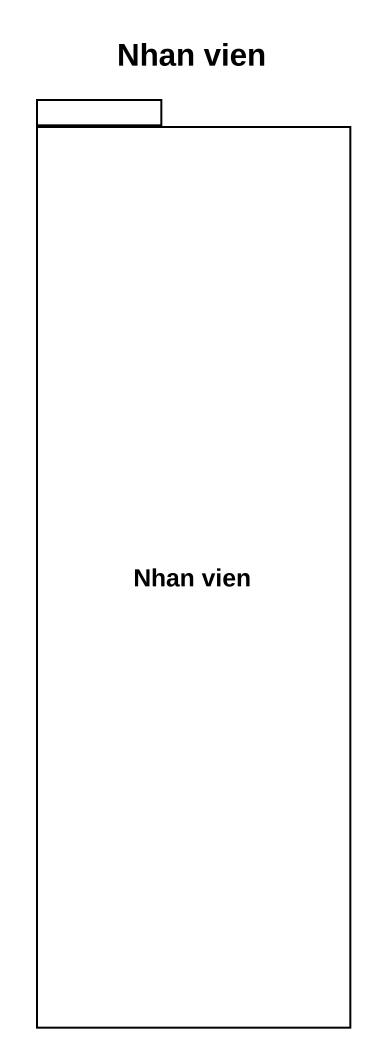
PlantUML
@startuml
title Nhan vien
package "Nhan vien" as Nhan_vien {
}
@enduml
